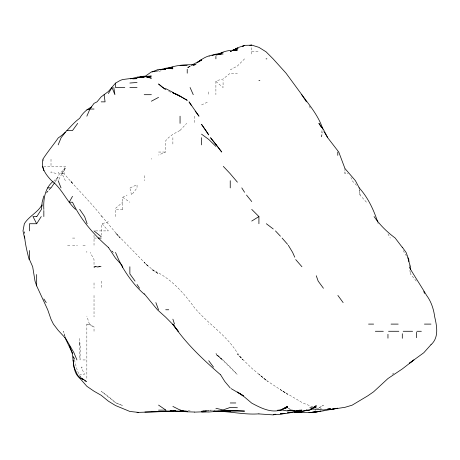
<?xml version="1.0" encoding="UTF-8"?>
<svg xmlns="http://www.w3.org/2000/svg" width="460" height="460" viewBox="0 0 460 460"><rect width="100%" height="100%" fill="white"/><g stroke="black" fill="none" stroke-linecap="round" stroke-linejoin="round"><path stroke-width="0.34" stroke-dasharray="2.3 1.72" d="M122.699 209.455L122.699 197.311L127.052 195.057M416.242 281.089L410.389 273.918L410.429 271.049M24.719 233.772L24.828 230.903L24.702 233.053M79.683 343.626L79.574 352.78L80.057 359.95L80.224 345.609L79.683 341.05M322.011 130.536L321.16 137.707L323.438 130.536M108.364 221.731L102.085 223.732L101.194 230.903L101.194 235.204M313.013 406.985L302.847 402.966L280.422 389.672L287.592 394.369L266.087 380.253L251.746 368.213L237.406 354.234L243.024 359.95L237.256 352.78C226.193 334.759 207.69 323.61 194.39 307.596C183.068 291.858 169.562 277.127 151.374 269.37L158.545 273.918L151.374 268.657L144.21 262.482L148.591 266.748L115.529 232.869L120.175 238.073L101.194 215.539L102.022 216.568C90.126 201.549 76.279 188.203 64.015 173.552L65.349 166.382L43.838 166.382M94.024 267.421L94.225 266.748L101.194 266.282L94.024 266.748L101.194 266.748L94.024 267.421L94.024 259.578L90.206 252.413M42.469 206.137L42.878 204.832M54.815 182.373L59.639 173.552L65.349 168.458L62.019 173.552L58.5 180.124M65.349 180.717L62.019 173.552L65.349 166.382M55.953 180.717L58.178 177.221L54.01 180.717M46.448 193.01L50.422 188.399M46.673 192.498L50.864 187.887M180.055 130.41L186.679 123.366M244.576 58.845L237.406 66.01L230.236 69.88M115.529 208.317L122.699 202.227M194.902 65.004L196.955 63.29M194.39 65.435L197.15 63.181M392.064 374.291L395.128 372.272M318.659 408.147L323.438 405.116L318.659 408.123M190.175 66.01L187.226 67.861L191.285 66.01M215.901 87.521L215.901 81.472L217.77 80.35L223.071 79.04L230.236 73.18L237.406 73.18M179.866 130.536L172.885 134.297L168.481 137.707L165.715 140.679L165.715 152.041L158.545 155.054M231.731 51.02L230.471 51.675L231.731 51.089M159.143 71.611L162.133 70.098M237.406 48.944L238.602 48.357M201.56 104.926L208.012 101.855M130.082 187.887L137.04 184.707L137.04 187.887L131.571 195.057L129.869 188.059M215.901 55.775L217.206 55.188M231.541 51.089L230.236 51.675L231.541 51.175M316.267 409.63L314.973 410.136L316.267 409.659M208.731 56.729L210.036 56.361M202.216 411.096L204.171 410.849M204.821 410.763L210.255 410.136L219.811 410.418M202.279 411.131L205.861 410.883M205.861 410.86L201.56 411.113L205.861 411.016M206.58 410.998L210.036 411.091M251.746 51.675L258.917 51.675M158.545 152.041L165.715 152.041M62.019 173.552L64.015 173.552M344.948 171.798L344.977 173.552L348.185 173.552M122.693 209.398L115.529 209.398L115.529 216.568M95.456 230.903L108.364 230.903L102.085 223.732M72.513 238.073L76.285 238.073M94.024 238.073L96.893 238.073M67.551 245.243L69.868 245.243M72.513 245.243L77.493 245.243M82.932 245.243L86.854 245.243M86.854 374.291L86.854 324.104L89.407 324.104L94.024 326.813L94.024 331.275M82.961 359.95L86.854 359.95M82.3 367.12L81.138 367.12L84.479 374.291L79.683 374.291M210.255 410.136L216.551 410.136M187.875 410.682L191.785 411.102M185.161 410.372L186.536 410.533M311.707 407.462L309.097 407.163L311.707 407.6M316.267 407.991L321.483 408.842M62.738 173.552L58.178 172.592L58.178 173.552M56.011 173.552L51.008 171.873L51.008 173.552M290.961 409.434L287.592 408.279L290.26 409.337M86.854 324.104L94.024 326.813M80.879 378.666L86.854 381.455L80.281 377.729L86.618 381.455L79.683 376.464L85.491 381.455C76.918 375.992 76.199 365.533 73.675 356.69M168.705 91.27L171.689 92.862M266.087 380.253L258.917 374.291L268.048 381.455M122.699 197.311L129.869 202.227M215.901 81.472L223.071 87.521L223.071 80.35M230.236 367.068L223.071 360.013L215.901 354.327L222.444 359.95L215.901 353.585L237.107 374.291L230.282 367.12M356.569 185.328L352.113 180.717L350.911 177.462M359.45 190.29L360.036 195.057L366.453 202.227M406.462 255.996L404.156 252.413L403.46 250.527M309.097 106.099L310.92 109.026M377.574 222.542L378.275 223.732M387.958 233.875L390.304 238.073M89.407 324.104L86.854 316.095M73.577 356.644L74.641 359.95M65.136 336.634L63.463 331.275L64.624 335.834M73.675 357.345L74.336 359.95L73.554 356.04M409.877 270.371L410.389 273.918M359.358 188.669L360.036 195.057M409.273 264.793L409.406 266.098M344.948 168.509L344.977 173.552M309.097 409.066L309.097 409.549M251.746 47.702L251.746 53.998M215.901 88.947L215.901 94.691M208.731 91.908L208.731 94.691M208.731 324.104L208.731 324.455M194.39 116.196L194.39 123.366M172.885 137.707L172.885 144.871M151.374 158.412L151.374 159.212M144.21 175.645L144.21 180.717M101.194 281.089L101.194 288.259M94.024 235.204L94.024 245.243M94.024 282.888L94.024 288.259M94.024 295.429L94.024 316.934M86.854 251.304L86.854 252.413M86.854 375.947L86.854 378.637M79.683 338.439L79.683 345.609M51.008 159.212L51.008 166.382M43.838 159.212L43.838 161M190.543 66.01L187.226 67.861L190.543 66.01M208.731 410.688L206.58 410.837L208.731 410.688M122.699 405.645L115.529 402.701L101.194 391.236L108.364 396.457L116.138 402.966L122.699 405.645M113.287 252.413L111.314 250.418L113.287 252.413M72.513 183.373L70.483 180.717L72.513 183.373"/><path stroke-width="0.69" d="M410.447 269.617L410.487 266.748L408.233 259.578M75.515 209.398C66.326 200.796 61.755 188.393 51.595 180.717C46.023 174.903 40.635 167.814 42.883 159.212C47.518 151.967 53.222 145.17 58.178 138L58.512 137.707C66.729 132.491 71.748 123.866 79.683 118.295C82.346 113.476 86.629 109.371 91.638 106.967M24.616 236.641L24.564 238.073L23 230.903L24.346 223.732C28.917 216.234 37.628 212.623 41.935 204.982M24.541 235.922C25.162 243.846 27.117 251.838 29.129 259.578M43.838 195.994L42.153 202.227L41.434 209.398L36.823 216.568M58.178 144.871L61.111 137.707L65.349 132.342M53.009 181.481C44.85 188.031 43.24 199.508 43.838 209.398M86.854 116.196L89.93 109.026L94.024 103.35L97.014 101.855L101.194 96.836L108.364 91.505L115.529 83.122L120.359 80.35L122.699 79.528L129.869 78.62L137.04 78.66L132.739 78.879M430.974 344.701L423.804 352.734L409.469 363.176L413.937 359.95L402.299 368.949L387.958 378.54L373.623 391.782L367.833 395.796L352.113 405.191L344.948 407.324L330.608 409.457L337.778 408.216C323.587 410.481 309.108 414.966 294.762 411.096M72.513 196.316L69.213 202.227L72.513 202.227C80.776 219.771 93.909 234.692 108.364 247.428M108.364 93.581L112.021 87.521L114.908 94.691L113.815 87.521M29.503 230.903L29.503 223.732L36.668 223.732L41.245 216.568M54.435 182.925L51.008 187.887L47.679 187.887M77.7 123.366L72.513 130.536L66.924 130.536M430.974 344.764C439.104 337.519 436.891 326.278 434.711 316.934C433.699 309.229 431.284 301.72 426.621 295.429C421.044 286.074 415.018 276.954 409.469 267.53L409.469 266.748M198.49 62.002C203.228 57.638 209.421 54.889 215.901 54.7M199.358 61.375L201.56 59.576L197.38 62.364M144.773 76.538L151.374 71.961L158.545 70.794M233.375 50.519L237.406 47.828L244.576 45.408L242.782 46.293M234.525 49.875L237.406 48.076L232.996 50.364M251.746 221.053L258.917 216.568L251.746 209.398M191.383 65.262L201.56 59.984L198.576 61.807M310.293 409.394L316.267 405.685L309.77 410.136L306.233 410.262M218.885 54.171C224.325 50.629 231.069 50.082 237.406 50.088L235.451 50.358M281.02 409.814L282.216 409.176M283.412 408.537L287.592 406.301L281.192 410.136L277.552 410.372M151.374 101.206L158.545 97.382M164.519 68.885L165.715 68.287L172.885 67.171L170.28 67.867M242.782 46.247L244.576 45.35L251.746 45.195L250.441 45.339M232.996 50.508L237.406 48.467L232.846 50.508M309.752 409.831L316.267 406.824L313.662 407.64M193.148 65.17L194.39 64.613L193.125 65.01M220.461 53.728L223.071 52.555L215.901 54.59M152.03 71.898L158.545 69.322L165.715 69.414L162.455 69.701M281.077 409.883L287.592 407.37L282.377 409.043M233.496 50.433L237.406 48.938L232.846 50.295M167.67 68.356C176.094 65.176 185.432 64.377 194.39 64.912M211.991 55.539L215.901 54.107L223.071 54.021M86.854 109.825L89.93 109.026L94.024 109.026M320.833 410.935L316.267 412.114L312.685 412.246M130.519 78.861L137.04 77.194L144.21 77.642L137.04 77.24L144.21 76.469L140.95 77.015M159.85 69.719L165.715 68.287L172.885 68.753L165.715 68.281M275.862 414.276L273.252 414.903L258.917 413.919M284.987 413.379L280.422 414.46L273.252 414.546L275.207 414.178M304.025 410.74L306.826 410.136L301.933 411.602L296.717 410.665M292.152 412.327L287.592 413.298L280.422 413.569L282.377 413.344M138.995 77.343L137.689 77.556L144.21 76.118L151.374 78.183L144.21 76.412L151.374 76.078L147.464 76.555M291.439 410.579L294.762 411.315L301.933 410.136L299.063 410.205M299.978 411.568L294.762 412.367L299.978 411.763M301.933 411.2L309.097 410.228L306.233 410.193M289.547 412.424L287.592 412.666L294.762 412.66L299.978 411.648L298.672 411.447M249.791 45.339L251.746 45.097L258.917 47.346L266.087 51.836L273.09 58.845L286.039 73.18L301.933 94.846C309.873 105.685 318.682 116.162 322.903 129.231M175.593 410.521L165.715 411.447L144.923 412.022M174.915 410.567L172.885 410.78L187.226 411.671L180.055 410.136L187.226 411.821L194.39 412.034M165.715 411.154L167.02 411.027M170.28 410.699L171.58 410.567M223.071 410.918L237.406 410.682L244.576 411.102L223.071 410.918L230.236 410.314L208.731 412.022L201.56 411.827L205.861 411.642M221.766 411.022L215.901 411.504L221.766 411.016M219.161 411.481L213.29 411.459M217.206 54.487L221.116 54.176M129.869 83.036L137.04 82.478M296.717 411.924L294.762 412.062L299.782 411.855L294.762 411.556L299.782 411.7M298.022 411.827L299.978 411.683M206.126 411.711L194.39 412.125M327.738 408.917L330.608 408.75L323.438 409.998L316.267 409.181L310.534 409.089M151.374 411.55L152.812 411.481M258.917 413.845C244.49 414.983 230.328 411.269 215.901 411.28L219.483 411.223M69.466 345.609L72.139 352.78L74.025 367.12L77.171 374.291L79.683 378.074L86.854 386.296L94.024 391.207L101.194 395.295L108.364 401.154L115.529 405.547L129.869 411.459L138.471 412.39M277.552 410.216L280.422 410.136C270.353 413.08 260.435 407.704 251.746 403.15L244.576 397.084L237.406 392.023L243.432 395.796L231.138 388.625M237.406 410.682L223.071 410.734L230.236 411.246L223.071 410.699M266.087 58.845L266.88 58.845M258.917 80.35L259.848 80.35M124.798 87.521L115.529 87.521L115.529 83.122M129.869 87.521L137.04 87.521M144.21 94.691L151.374 94.691M101.194 101.855L105.081 101.855L104.115 94.691M36.668 216.568L32.976 216.568L36.668 223.732M98.17 238.073L101.194 238.073M115.529 252.413L118.628 259.578L122.268 266.748L122.699 266.748L122.699 267.444C128.547 277.311 135.533 286.58 144.21 294.147M165.715 309.764L168.734 309.764M368.569 324.104L373.623 324.104M391.052 324.104L398.193 324.104M424.425 324.104L430.974 324.104M375.348 331.275L383.312 331.275M388.556 331.275L398.854 331.275M403.202 331.275L412.591 331.275M416.863 331.275L421.348 331.275M230.236 402.966L235.796 402.966M158.545 410.136L165.715 410.136M137.04 412.413L172.885 411.269L165.715 411.246L187.226 411.729M180.055 65.429L187.226 65.682M237.406 407.732L230.236 407.445L223.071 409.935L215.901 408.296M294.762 411.315L294.762 410.97L287.592 410.671L292.215 410.136L287.592 410.981L281.1 409.825M296.717 411.165L295.412 410.975L296.717 411.24M292.106 410.55L294.762 410.97M298.022 411.481L301.933 412.194L298.672 411.522M359.041 187.887L359.283 187.962C367.977 197.576 373.566 209.599 377.643 221.777M180.211 410.136L172.885 406.427M172.885 92.673L177.686 94.691L187.226 100.326L180.653 96.577M80.879 378.666C74.307 375.147 73.859 366.562 73.105 359.95M165.715 88.642L172.885 92.345M165.715 89.211L162.685 87.521L158.545 83.973L165.192 89.32M158.545 405.093L165.715 410.004M201.56 134.165L208.731 139.426L215.901 146.406M266.328 223.732L273.252 228.976M94.024 230.903L101.194 236.699M220.001 374.291C202.676 359.185 185.702 343.344 172.885 324.104L178.21 331.275L172.517 324.104L165.715 317.222L157.406 309.764L144.21 293.733M359.283 187.962L355.436 180.717L344.948 168.509L338.755 152.041L327.698 137.707L324.501 132.325M223.307 166.382L230.086 173.552L237.406 182.189M275.459 230.903L280.422 236.193M122.239 265.523L115.529 258.204L108.364 247.348M282.101 238.073L287.592 244.352M295.694 259.578L301.933 266.748M230.236 387.964L224.767 381.455L220.288 374.291M246.508 195.057L251.746 201.56M374.066 216.568C379.822 224.905 387.004 231.984 395.128 237.975L402.299 247.382M195.23 111.153L198.99 116.196L189.043 101.855L191.366 105.443M208.731 360.721L213.503 367.12M301.697 94.691L306.464 101.855M323.438 288.259L318.153 281.089L316.267 275.758M337.881 295.429L343.137 302.594M402.299 247.181L406.082 252.413L408.762 259.578L408.957 261.539M135.056 281.089L129.869 273.918L129.869 266.748M79.683 209.398L84.629 216.568L87.112 223.732M137.04 284.458L139.547 288.259M43.838 298.942L46.247 302.594M407.612 257.79L408.762 259.578M241.782 187.887L244.576 192.28M321.546 127.546L318.895 123.366L323.438 129.438L327.698 137.707M122.268 266.748L122.699 267.444M288.293 245.243L292.623 252.413L294.762 257.192M29.503 250.516L29.503 259.578L32.677 266.748L35.012 281.089L36.668 285.89L47.713 309.764L51.008 319.263L53.406 324.104L58.178 330.337L65.676 338.439L73.962 352.78L76.935 359.95M190.083 87.521L193.263 94.691M72.513 353.343L65.349 338.439M58.178 180.717L61.019 187.887M155.859 302.594L158.545 309.764M423.804 291.519L424.522 293.474M172.885 319.165L174.495 324.104M42.625 166.382L43.838 170.752M64.952 337.14L65.28 338.439M416.639 332.275L416.639 337.709M402.299 333.741L402.299 338.29M387.958 334.293L387.958 338.175M337.778 152.041L337.778 155.348M258.917 216.568L258.917 223.732M230.236 180.717L230.236 187.887M215.901 56.396L215.901 58.845M201.56 137.707L201.56 144.871M187.226 69.195L187.226 73.18M180.055 116.196L180.055 123.366M43.838 210.559L43.838 216.568M36.668 274.528L36.668 285.89M316.267 411.752L309.097 412.672L316.267 411.752M176.335 94.415L172.885 92.782L176.318 94.415M180.055 96.232L176.893 94.691L180.055 96.232M216.303 144.871L210.542 137.707L221.743 152.041L216.303 144.871M205.844 130.536L201.56 124.361L208.731 134.906L205.844 130.536"/></g></svg>
